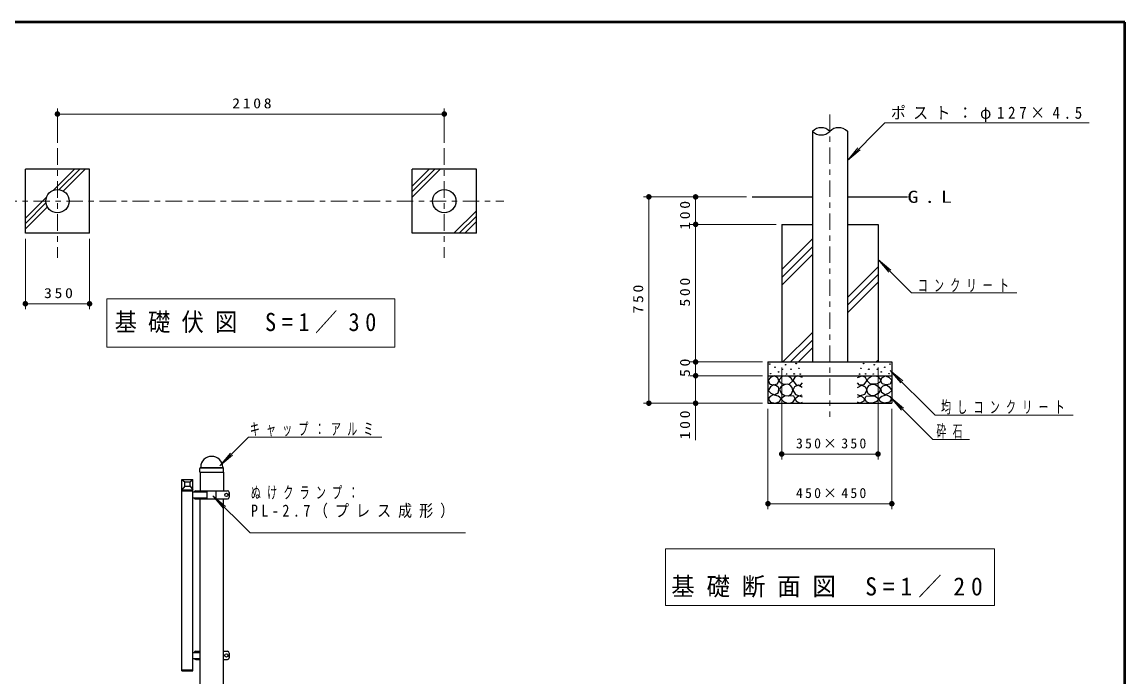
# Model space of a CAD drawing. Units: millimetres on the paper, with parts at other scales. Extents: x -365 to 0, y -47 to 257.
# Drawn here: x -200.4 to 0, y 138 to 257 of the extents above; entities that cross this region are included whole.
import ezdxf

# ---------------------------------------------------------------- set-up
doc = ezdxf.new("R2010")
doc.units = ezdxf.units.MM
doc.linetypes.add('USER2', pattern=[6, 3, -1, 1, -1])
doc.layers.add('LY_1', color=7, linetype='Continuous', lineweight=13)
doc.layers.add('LY_5', color=7, linetype='Continuous', lineweight=13)
doc.styles.add('ＭＳ ゴシック', font='')
doc.styles.get('ＭＳ ゴシック').set_extended_font_data('MS Gothic')

# ---------------------------------------------------------------- blocks, each defined once
blk = doc.blocks.new('filled_dot')
at = {"color": 0, "linetype": 'Continuous', "lineweight": -2, "const_width": 1.25}
blk.add_lwpolyline([(-0.625, 0, 1), (0.625, 0, 1)], format="xyb", close=True, dxfattribs=at)

msp = doc.modelspace()

# ---------------------------------------------------------------- linework, layer by layer
at = {"layer": 'LY_1', "lineweight": 50}
for p, q in [((0, 257), (-365, 257)), ((0, 0), (0, 257))]:
    msp.add_line(p, q, dxfattribs=at)
at = {"layer": 'LY_1'}
for p, q in [((-193.933, 235.066), (-193.933, 241.29)), ((-123.66, 235.066), (-123.66, 241.29)), ((-193.933, 240.29), (-123.66, 240.29)), ((-194.738, 226.414), (-190.863, 230.29)), ((-193.614, 226.549), (-189.873, 230.29)), ((-192.88, 226.293), (-188.883, 230.29)), ((-129.493, 225.192), (-124.395, 230.29)), ((-129.493, 226.182), (-125.385, 230.29)), ((-129.493, 227.172), (-126.374, 230.29)), ((-199.766, 221.386), (-195.891, 225.262)), ((-199.766, 220.396), (-196.026, 224.137)), ((-199.766, 219.406), (-195.769, 223.404)), ((-121.919, 218.624), (-117.826, 222.716)), ((-120.929, 218.624), (-117.826, 221.726)), ((-119.939, 218.624), (-117.826, 220.736)), ((-199.766, 217.624), (-199.766, 204.804)), ((-188.1, 217.624), (-188.1, 204.804)), ((-184.946, 206.703), (-184.946, 197.903)), ((-132.646, 206.703), (-184.946, 206.703)), ((-132.646, 197.903), (-132.646, 206.703)), ((-188.1, 205.804), (-199.766, 205.804)), ((-184.946, 197.903), (-132.646, 197.903)), ((-159.255, 181.535), (-164.412, 176.36)), ((-159.255, 181.535), (-134.988, 181.535)), ((-164.412, 176.36), (-162.487, 178.662)), ((-164.412, 176.36), (-162.117, 178.293)), ((-168.016, 175.927), (-163.807, 175.927)), ((-167.882, 176.079), (-163.941, 176.079)), ((-165.694, 170.884), (-163.757, 168.594)), ((-165.694, 170.884), (-163.388, 168.965)), ((-158.922, 164.165), (-165.694, 170.884)), ((-158.922, 164.165), (-119.789, 164.165))]:
    msp.add_line(p, q, dxfattribs=at)
at = {"layer": 'LY_1', "linetype": 'USER2'}
for p, q in [((-193.933, 234.066), (-193.933, 214.138)), ((-123.66, 234.066), (-123.66, 214.138)), ((-204.294, 224.457), (-112.864, 224.457))]:
    msp.add_line(p, q, dxfattribs=at)
at = {"layer": 'LY_1', "lineweight": 25}
for p, q in [((-188.1, 230.29), (-199.766, 230.29)), ((-199.766, 218.624), (-199.766, 230.29)), ((-188.1, 218.624), (-188.1, 230.29)), ((-117.826, 230.29), (-129.493, 230.29)), ((-129.493, 218.624), (-129.493, 230.29)), ((-117.826, 218.624), (-117.826, 230.29)), ((-188.1, 218.624), (-199.766, 218.624)), ((-117.826, 218.624), (-129.493, 218.624)), ((-168.078, 175.196), (-168.064, 175.873)), ((-168.061, 175.179), (-163.761, 175.179)), ((-168.028, 175.179), (-168.028, 171.829)), ((-168.025, 175.965), (-167.94, 176.05)), ((-163.797, 175.965), (-163.882, 176.05)), ((-163.794, 175.179), (-163.794, 171.829)), ((-163.744, 175.196), (-163.758, 175.873)), ((-171.311, 173.879), (-170.811, 173.476)), ((-171.311, 173.879), (-169.311, 173.879)), ((-171.311, 139.112), (-171.311, 173.879)), ((-170.811, 172.651), (-171.311, 172.011)), ((-170.811, 173.476), (-169.811, 173.476)), ((-170.811, 172.651), (-170.811, 173.476)), ((-170.811, 172.651), (-169.811, 172.651)), ((-169.811, 173.476), (-169.311, 173.879)), ((-169.811, 172.651), (-169.811, 173.476)), ((-169.811, 172.651), (-169.311, 172.011)), ((-169.311, 139.112), (-169.311, 173.879)), ((-171.311, 172.011), (-169.311, 172.011)), ((-171.311, 171.832), (-169.311, 171.832)), ((-169.311, 171.629), (-166.744, 171.629)), ((-169.311, 170.529), (-166.744, 170.529)), ((-168.779, 171.829), (-163.043, 171.829)), ((-168.779, 170.329), (-163.043, 170.329)), ((-168.028, 70.245), (-168.028, 170.329)), ((-166.744, 170.329), (-166.744, 171.829)), ((-165.078, 170.329), (-165.078, 171.829)), ((-163.794, 70.245), (-163.794, 170.329)), ((-162.71, 171.495), (-162.71, 170.662)), ((-169.311, 142.462), (-168.028, 142.462)), ((-168.779, 142.662), (-168.028, 142.662)), ((-163.794, 142.662), (-163.043, 142.662)), ((-162.71, 142.329), (-162.71, 141.495)), ((-169.311, 141.362), (-168.028, 141.362)), ((-168.779, 141.162), (-168.028, 141.162)), ((-163.794, 141.162), (-163.043, 141.162)), ((-171.311, 139.291), (-169.311, 139.291)), ((-171.311, 139.112), (-169.311, 139.112))]:
    msp.add_line(p, q, dxfattribs=at)
for points in [[(-63.729, 192.7), (-64.363, 192.399), (-64.838, 191.924), (-64.537, 191.226), (-63.808, 191.084), (-63.111, 191.242), (-62.858, 191.829), (-63.048, 192.335)], [(-61.758, 192.704), (-62.285, 192.569), (-62.866, 191.934), (-62.636, 191.515), (-62.179, 191.278), (-61.663, 191.204), (-60.92, 191.272), (-60.352, 191.812), (-60.636, 192.312), (-61.17, 192.623)], [(-45.445, 192.704), (-44.918, 192.569), (-44.337, 191.934), (-44.567, 191.515), (-45.024, 191.278), (-45.54, 191.204), (-46.283, 191.272), (-46.851, 191.812), (-46.567, 192.312), (-46.034, 192.623)], [(-43.474, 192.7), (-42.84, 192.399), (-42.365, 191.924), (-42.666, 191.226), (-43.395, 191.084), (-44.092, 191.242), (-44.345, 191.829), (-44.155, 192.335)], [(-63.856, 191.052), (-64.395, 190.704), (-64.838, 190.022), (-64.331, 189.563), (-63.666, 189.246), (-62.969, 189.69), (-62.89, 190.529), (-63.297, 190.892)], [(-62.393, 189.488), (-61.772, 189.143), (-61.096, 189.096), (-60.582, 189.457), (-60.339, 190.055), (-60.451, 190.593), (-60.798, 191.002), (-61.264, 191.166), (-61.799, 191.11), (-62.488, 190.741), (-62.785, 190.164)], [(-44.81, 189.488), (-45.431, 189.143), (-46.107, 189.096), (-46.621, 189.457), (-46.864, 190.055), (-46.753, 190.593), (-46.405, 191.002), (-45.939, 191.166), (-45.405, 191.11), (-44.715, 190.741), (-44.418, 190.164)], [(-43.347, 191.052), (-42.809, 190.704), (-42.365, 190.022), (-42.872, 189.563), (-43.537, 189.246), (-44.234, 189.69), (-44.314, 190.529), (-43.906, 190.892)], [(-63.897, 189.256), (-64.466, 188.936), (-64.803, 188.514), (-64.4, 187.948), (-63.457, 187.745), (-62.741, 188.064), (-62.468, 188.569), (-63.007, 189.024)], [(-61.042, 189.048), (-61.826, 189.008), (-62.488, 188.535), (-62.055, 188.075), (-61.366, 187.764), (-60.801, 187.756), (-60.258, 187.981), (-59.92, 188.508), (-60.177, 188.994)], [(-46.162, 189.048), (-45.378, 189.008), (-44.715, 188.535), (-45.148, 188.075), (-45.837, 187.764), (-46.402, 187.756), (-46.945, 187.981), (-47.283, 188.508), (-47.026, 188.994)], [(-43.306, 189.256), (-42.738, 188.936), (-42.4, 188.514), (-42.803, 187.948), (-43.746, 187.745), (-44.462, 188.064), (-44.735, 188.569), (-44.196, 189.024)]]:
    msp.add_lwpolyline(points, close=True, dxfattribs=at)
for points in [[(-58.602, 192.395), (-59.457, 192.712), (-59.996, 192.442), (-60.313, 191.84), (-59.726, 191.08), (-58.95, 191.016), (-58.602, 191.412)], [(-48.602, 192.395), (-47.746, 192.712), (-47.207, 192.442), (-46.891, 191.84), (-47.477, 191.08), (-48.253, 191.016), (-48.602, 191.412)], [(-58.617, 190.589), (-59.378, 190.985), (-60.012, 190.731), (-60.313, 190.082), (-59.869, 189.305), (-59.109, 189.068), (-58.617, 189.274)], [(-48.586, 190.589), (-47.825, 190.985), (-47.192, 190.731), (-46.891, 190.082), (-47.334, 189.305), (-48.095, 189.068), (-48.586, 189.274)], [(-58.602, 188.862), (-59.267, 189.068), (-59.917, 188.513), (-59.742, 188.117), (-59.013, 187.753), (-58.602, 187.911)], [(-48.602, 188.862), (-47.936, 189.068), (-47.287, 188.513), (-47.461, 188.117), (-48.19, 187.753), (-48.602, 187.911)]]:
    msp.add_lwpolyline(points, dxfattribs=at)
for centre, radius in [((-193.933, 224.457), 2.117), ((-123.66, 224.457), 2.117), ((-64.521, 194.839), 0.05), ((-61.654, 194.728), 0.05), ((-59.731, 194.934), 0.05), ((-47.472, 194.934), 0.05), ((-45.549, 194.728), 0.05), ((-42.682, 194.839), 0.05), ((-64.363, 193.096), 0.05), ((-63.571, 194.268), 0.05), ((-62.921, 193.429), 0.05), ((-62.224, 193.904), 0.05), ((-61.48, 193.048), 0.05), ((-60.677, 193.907), 0.05), ((-60.096, 193.056), 0.05), ((-59.231, 194.083), 0.05), ((-58.987, 193.029), 0.05), ((-48.216, 193.029), 0.05), ((-47.972, 194.083), 0.05), ((-47.108, 193.056), 0.05), ((-46.526, 193.907), 0.05), ((-45.724, 193.048), 0.05), ((-44.979, 193.904), 0.05), ((-44.282, 193.429), 0.05), ((-43.632, 194.268), 0.05), ((-42.84, 193.096), 0.05), ((-163.244, 171.079), 0.3), ((-163.244, 141.912), 0.3)]:
    msp.add_circle(centre, radius, dxfattribs=at)
for centre, radius, start, end in [((-165.911, 176.079), 2, 1.14005, 178.85842), ((-168.061, 175.195), 0.0167, 178.87801, 270), ((-167.931, 175.871), 0.133, 135, 178.99605), ((-168.011, 176.121), 0.1, 315, 358.85842), ((-163.812, 176.121), 0.1, 181.14005, 225), ((-163.891, 175.871), 0.133, 1.00395, 45), ((-163.761, 175.195), 0.0167, 270, 1.12199), ((-168.779, 171.495), 0.333, 90, 156.42182), ((-168.779, 170.662), 0.333, 203.57818, 270), ((-163.043, 171.495), 0.333, 0, 90), ((-163.043, 170.662), 0.333, 270, 0), ((-168.779, 142.329), 0.333, 90, 156.42182), ((-163.043, 142.329), 0.333, 0, 90), ((-168.779, 141.495), 0.333, 203.57818, 270), ((-163.043, 141.495), 0.333, 270, 0)]:
    msp.add_arc(centre, radius, start, end, dxfattribs=at)
at = {"layer": 'LY_5', "linetype": 'USER2'}
msp.add_line((-53.602, 240.23), (-53.602, 185.23), dxfattribs=at)
at = {"layer": 'LY_5'}
for p, q in [((-43.604, 238.681), (-50.427, 231.858)), ((-43.604, 238.681), (-6.516, 238.681)), ((-50.427, 231.858), (-48.498, 234.156)), ((-50.427, 231.858), (-48.128, 233.786)), ((-68.738, 225.23), (-87.492, 225.23)), ((-86.492, 187.73), (-86.492, 225.23)), ((-77.994, 220.23), (-77.994, 225.23)), ((-63.352, 220.23), (-78.994, 220.23)), ((-77.994, 195.23), (-77.994, 220.23)), ((-62.352, 212.006), (-56.777, 217.581)), ((-62.352, 210.592), (-56.777, 216.167)), ((-62.352, 209.177), (-56.777, 214.752)), ((-50.427, 206.96), (-44.852, 212.535)), ((-44.852, 213.831), (-42.923, 211.533)), ((-44.852, 213.831), (-42.553, 211.902)), ((-38.798, 207.777), (-44.852, 213.831)), ((-50.427, 205.546), (-44.852, 211.121)), ((-50.427, 204.132), (-44.852, 209.707)), ((-38.798, 207.777), (-19.63, 207.777)), ((-62.157, 195.23), (-56.777, 200.61)), ((-60.743, 195.23), (-56.777, 199.196)), ((-59.329, 195.23), (-56.777, 197.782)), ((-65.852, 195.23), (-78.994, 195.23)), ((-77.994, 192.73), (-77.994, 195.23)), ((-45.187, 195.23), (-44.852, 195.565)), ((-65.852, 192.73), (-78.994, 192.73)), ((-77.994, 181.024), (-77.994, 192.73)), ((-62.352, 194.23), (-62.352, 177.497)), ((-44.852, 194.23), (-44.852, 177.497)), ((-42.638, 193.708), (-40.709, 191.41)), ((-42.638, 193.708), (-40.339, 191.779)), ((-34.468, 185.539), (-42.638, 193.708)), ((-42.51, 188.78), (-40.582, 186.482)), ((-42.51, 188.78), (-40.212, 186.852)), ((-34.893, 181.163), (-42.51, 188.78)), ((-65.852, 187.73), (-87.492, 187.73)), ((-64.852, 186.73), (-64.852, 168.474)), ((-42.352, 186.73), (-42.352, 168.474)), ((-34.468, 185.539), (-9.406, 185.539)), ((-34.893, 181.163), (-28.256, 181.163)), ((-44.852, 178.497), (-62.352, 178.497)), ((-42.352, 169.474), (-64.852, 169.474)), ((-83.48, 161.298), (-83.48, 150.998)), ((-23.723, 161.298), (-83.48, 161.298)), ((-23.723, 150.998), (-23.723, 161.298)), ((-83.48, 150.998), (-23.723, 150.998))]:
    msp.add_line(p, q, dxfattribs=at)
at = {"layer": 'LY_5', "lineweight": 25}
for p, q in [((-56.777, 237.145), (-56.777, 195.23)), ((-50.427, 237.145), (-50.427, 195.23)), ((-67.738, 225.23), (-56.777, 225.23)), ((-50.427, 225.23), (-39.511, 225.23)), ((-62.352, 220.23), (-56.777, 220.23)), ((-62.352, 220.23), (-62.352, 195.23)), ((-50.427, 220.23), (-44.852, 220.23)), ((-44.852, 220.23), (-44.852, 195.23)), ((-64.852, 195.23), (-64.852, 187.73)), ((-64.852, 195.23), (-42.352, 195.23)), ((-42.352, 195.23), (-42.352, 187.73)), ((-64.852, 192.73), (-42.352, 192.73)), ((-64.852, 187.73), (-42.352, 187.73))]:
    msp.add_line(p, q, dxfattribs=at)
for centre, start, end in [((-55.189, 235.548), 45, 135), ((-55.189, 238.723), 225, 315), ((-52.014, 235.548), 45, 135)]:
    msp.add_arc(centre, 2.245, start, end, dxfattribs=at)

# ---------------------------------------------------------------- block references
at = {"layer": 'LY_1', "xscale": 0.4, "yscale": 0.4}
for p in [(-193.933, 240.29), (-199.766, 205.804)]:
    msp.add_blockref('filled_dot', p, dxfattribs=at)
at = {"layer": 'LY_1', "xscale": 0.4, "yscale": 0.4, "rotation": 180}
for p in [(-123.66, 240.29), (-188.1, 205.804)]:
    msp.add_blockref('filled_dot', p, dxfattribs=at)
at = {"layer": 'LY_5', "xscale": 0.4, "yscale": 0.4}
for p, rotation in [((-86.492, 225.23), 270), ((-77.994, 225.23), 270), ((-77.994, 220.23), 90), ((-77.994, 220.23), 270), ((-77.994, 195.23), 90), ((-77.994, 195.23), 270), ((-77.994, 192.73), 90), ((-77.994, 192.73), 270), ((-86.492, 187.73), 90), ((-77.994, 187.73), 90), ((-44.852, 178.497), 180), ((-42.352, 169.474), 180)]:
    msp.add_blockref('filled_dot', p, dxfattribs=dict(at, rotation=rotation))
for p in [(-62.352, 178.497), (-64.852, 169.474)]:
    msp.add_blockref('filled_dot', p, dxfattribs=at)

# ---------------------------------------------------------------- texts
at = {"layer": 'LY_1', "style": 'ＭＳ ゴシック'}
for s, insert, char_height, attachment_point in [('\\T1.33;\\W1.15;2108', (-158.373, 241.29), 1.833, 8), ('\\T1.33;\\W1.15;350', (-193.518, 206.804), 1.833, 8), ('\\T1.5;\\W0.9;基礎伏図\\~S=1／30', (-183.546, 202.303), 3.299, 4), ('\\T1.64;\\W0.6;キャップ：アルミ', (-158.988, 181.685), 2.199, 7), ('\\T1.64;\\W0.6;ぬけクランプ：', (-158.789, 172.615), 2.199, 1), ('\\T1.5;\\W0.85;PL-2.7（プレス成形）', (-158.789, 169.315), 2.199, 1)]:
    msp.add_mtext(s, dxfattribs=dict(at, insert=insert, char_height=char_height, attachment_point=attachment_point))
at = {"layer": 'LY_5', "style": 'ＭＳ ゴシック'}
for s, insert, char_height, attachment_point in [('\\T1.5;\\W0.9;ポスト：φ127×4.5', (-42.516, 238.831), 2.199, 7), ('\\T1.5;\\W1.35;G.L', (-39.511, 225.23), 2.199, 4), ('\\T1.64;\\W0.6;コンクリート', (-37.63, 207.927), 2.199, 7), ('\\T1.64;\\W0.6;均しコンクリート', (-33.406, 185.689), 2.199, 7), ('\\T1.64;\\W0.6;砕石', (-34.256, 181.313), 2.199, 7), ('\\T1.32;350×350', (-53.177, 179.497), 1.833, 8), ('\\T1.32;450×450', (-53.177, 170.474), 1.833, 8), ('\\T1.5;\\W0.95;基礎断面図\\~S=1／20', (-53.602, 152.398), 3.299, 8)]:
    msp.add_mtext(s, dxfattribs=dict(at, insert=insert, char_height=char_height, attachment_point=attachment_point))
at = {"layer": 'LY_5', "char_height": 1.833, "attachment_point": 8, "rotation": 90, "style": 'ＭＳ ゴシック'}
for s, insert in [('\\T1.33;\\W1.15;100', (-78.994, 222.113)), ('\\T1.33;\\W1.15;750', (-87.492, 206.895)), ('\\T1.33;\\W1.15;500', (-78.994, 208.146)), ('\\T1.34;\\W1.15;50', (-78.994, 194.408)), ('\\T1.33;\\W1.15;100', (-78.994, 184.024))]:
    msp.add_mtext(s, dxfattribs=dict(at, insert=insert))

doc.saveas('drawing.dxf')
